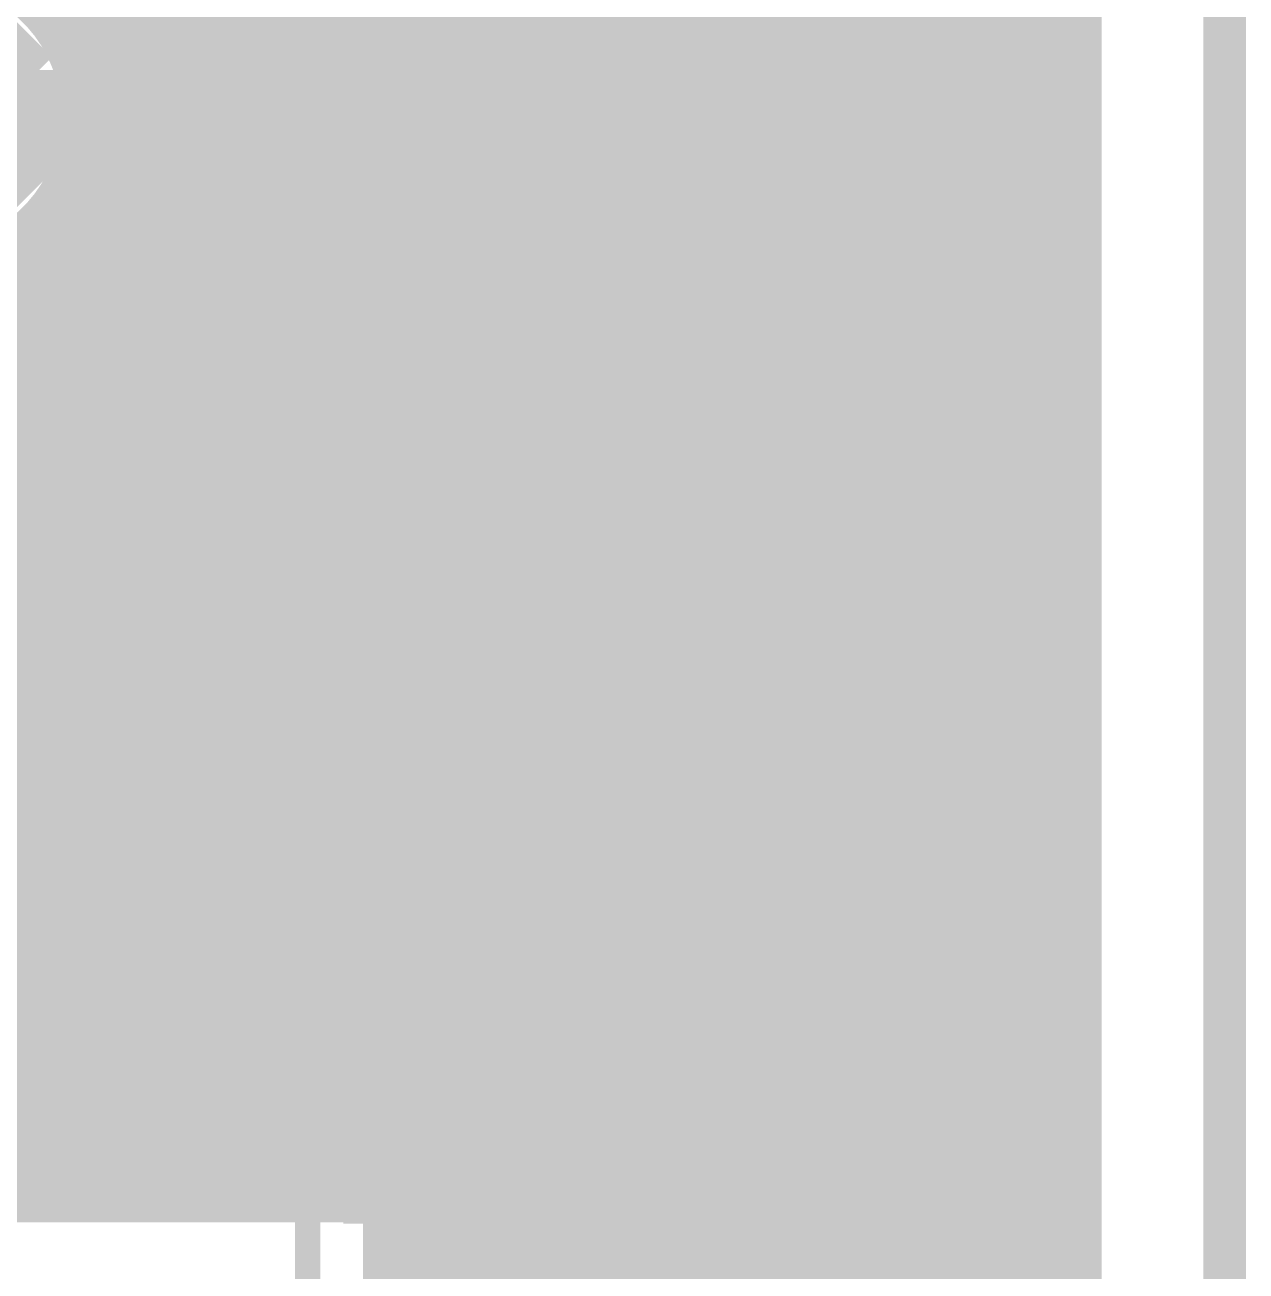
# Model space of a CAD drawing. Extents: x -5 to 157, y -120 to 103.
# Drawn here: x 132.64 to 139.93, y 14.19 to 21.62 of the extents above; entities that cross this region are included whole.
import ezdxf

# ---------------------------------------------------------------- set-up
doc = ezdxf.new("R2010")
doc.units = 0
doc.header["$MEASUREMENT"] = 0
doc.layers.get('0').update_dxf_attribs({"linetype": 'CONTINUOUS'})
for name, color, linetype in [('22-304-2_BOT', 7, 'CONTINUOUS'), ('22-304-2_DRD', 7, 'CONTINUOUS'), ('22-304-2_DRL', 2, 'CONTINUOUS'), ('22-304-2_IN1', 4, 'CONTINUOUS'), ('22-304-2_IN2', 3, 'CONTINUOUS'), ('22-304-2_SMB', 5, 'CONTINUOUS'), ('22-304-2_SMT', 10, 'CONTINUOUS'), ('22-304-2_SST', 11, 'CONTINUOUS'), ('22-304-2_TOP', 13, 'CONTINUOUS'), ('THRUHOLE_TAP', 7, 'CONTINUOUS')]:
    doc.layers.add(name, color=color, linetype=linetype)

# ---------------------------------------------------------------- blocks, each defined once
blk = doc.blocks.new('ROUND_21')
at = {"const_width": 0.7493}
blk.add_lwpolyline([(-0.37465, 0, 1), (0.37465, 0, 1)], format="xyb", close=True, dxfattribs=at)
blk = doc.blocks.new('ROUND_84')
at = {"const_width": 0.44958}
blk.add_lwpolyline([(-0.22479, 0, 1), (0.22479, 0, 1)], format="xyb", close=True, dxfattribs=at)

msp = doc.modelspace()

# ---------------------------------------------------------------- linework, layer by layer
at = {"layer": '22-304-2_BOT'}
for points, const_width in [([(138.938, 30.97784), (138.938, -26.19248)], 0.254), ([(138.7856, 30.82544), (138.7856, -25.97912)], 0.254), ([(138.557, 30.607), (138.557, -25.69972)], 0.254), ([(138.3284, 30.49778), (138.3284, -25.45588)], 0.254), ([(138.0998, 30.48), (138.0998, 7.3406)], 0.254), ([(132.842, 28.321), (132.842, 21.57476)], 0.254), ([(133.0706, 28.321), (133.0706, 16.51)], 0.254), ([(133.2992, 28.321), (133.2992, 16.57604)], 0.254), ([(133.5278, 28.321), (133.5278, 16.59636)], 0.254), ([(133.7564, 28.321), (133.7564, 16.57604)], 0.254), ([(133.985, 28.321), (133.985, 16.51254)], 0.254), ([(134.2136, 28.321), (134.2136, 16.39316)], 0.254), ([(134.4422, 28.321), (134.4422, 16.2052)], 0.254), ([(134.6708, 28.321), (134.6708, 15.86738)], 0.254), ([(134.8994, 28.321), (134.8994, 9.1567)], 0.254), ([(135.128, 28.321), (135.128, 9.1567)], 0.254), ([(135.3566, 28.21432), (135.3566, 9.1567)], 0.254), ([(137.8712, 28.13812), (137.8712, 7.3406)], 0.254), ([(135.5852, 28.0924), (135.5852, 9.1567)], 0.254), ([(135.8138, 28.067), (135.8138, -10.26922)], 0.254), ([(136.0424, 28.067), (136.0424, -10.26922)], 0.254), ([(136.271, 28.067), (136.271, 7.3406)], 0.254), ([(136.4996, 28.067), (136.4996, 7.3406)], 0.254), ([(136.7282, 27.90444), (136.7282, 7.3406)], 0.254), ([(137.6426, 27.93238), (137.6426, 7.3406)], 0.254), ([(136.9568, 27.81808), (136.9568, 7.3406)], 0.254), ([(137.414, 27.83078), (137.414, 7.3406)], 0.254), ([(137.1854, 27.79522), (137.1854, 7.3406)], 0.254), ([(138.938, 21.6408), (132.79374, 21.6408)], 0.254), ([(138.938, 21.4122), (132.92582, 21.4122)], 0.254), ([(138.938, 21.1836), (132.9817, 21.1836)], 0.254), ([(138.938, 20.955), (132.97916, 20.955)], 0.254), ([(138.938, 20.7264), (132.91566, 20.7264)], 0.254), ([(132.842, 20.58924), (132.842, 16.39316)], 0.254), ([(138.938, 20.4978), (132.77342, 20.4978)], 0.254), ([(132.6134, 20.34794), (132.6134, 16.20012)], 0.254), ([(138.938, 20.2692), (132.48386, 20.2692)], 0.254), ([(138.938, 20.0406), (131.8006, 20.0406)], 0.254), ([(138.938, 19.812), (131.8006, 19.812)], 0.254), ([(138.938, 19.5834), (131.8006, 19.5834)], 0.254), ([(138.938, 19.3548), (131.8006, 19.3548)], 0.254), ([(138.938, 19.1262), (131.8006, 19.1262)], 0.254), ([(138.938, 18.8976), (131.8006, 18.8976)], 0.254), ([(138.938, 18.669), (129.44348, 18.669)], 0.254), ([(138.938, 18.4404), (129.44348, 18.4404)], 0.254), ([(138.938, 18.2118), (129.44348, 18.2118)], 0.254), ([(138.938, 17.9832), (114.84864, 17.9832)], 0.254), ([(138.938, 17.7546), (114.62004, 17.7546)], 0.254), ([(138.938, 17.526), (114.39144, 17.526)], 0.254), ([(138.938, 17.2974), (114.16284, 17.2974)], 0.254), ([(138.938, 17.0688), (113.93424, 17.0688)], 0.254), ([(138.938, 16.8402), (113.70564, 16.8402)], 0.254), ([(138.938, 16.6116), (113.47704, 16.6116)], 0.254), ([(132.82676, 16.383), (113.24844, 16.383)], 0.254), ([(138.938, 16.383), (134.23138, 16.383)], 0.254), ([(132.68452, 16.18488), (133.53034, 15.33906)], 0.381), ([(134.37362, 16.18488), (133.53034, 15.33906)], 0.381), ([(132.57022, 16.1544), (113.01984, 16.1544)], 0.254), ([(138.938, 16.1544), (134.48792, 16.1544)], 0.254), ([(138.938, 15.9258), (134.64032, 15.9258)], 0.254), ([(138.938, 15.6972), (134.7343, 15.6972)], 0.254), ([(138.938, 15.4686), (134.78002, 15.4686)], 0.254), ([(138.938, 15.24), (134.78256, 15.24)], 0.254), ([(138.938, 15.0114), (134.74192, 15.0114)], 0.254), ([(134.6708, 14.81328), (134.6708, 14.59738)], 0.254), ([(138.938, 14.7828), (134.65556, 14.7828)], 0.254), ([(134.78764, 14.59738), (134.5438, 14.59738)], 0.254), ([(134.78764, 14.59738), (134.78764, 12.08278)], 0.254), ([(138.938, 14.5542), (134.78764, 14.5542)], 0.254), ([(138.938, 14.3256), (134.78764, 14.3256)], 0.254), ([(138.938, 14.097), (134.78764, 14.097)], 0.254)]:
    msp.add_lwpolyline(points, dxfattribs=dict(at, const_width=const_width))
at = {"layer": '22-304-2_BOT', "const_width": 0.254}
for points in [[(132.98678, 21.082, 0.4142136), (132.08, 21.98878)], [(132.98678, 21.082, 0.4142136), (132.08, 21.98878)], [(132.08, 20.17522, 0.4142136), (132.98678, 21.082)], [(132.08, 20.17522, 0.4142136), (132.98678, 21.082)], [(133.53034, 16.59636, 0.4142136), (132.27304, 15.33906)], [(134.78764, 15.33906, 0.4142136), (133.53034, 16.59636)], [(134.5438, 14.59738, 0.1592691), (134.7862, 15.33906)]]:
    msp.add_lwpolyline(points, format="xyb", dxfattribs=at)
at = {"layer": '22-304-2_DRD', "const_width": 0.254}
for points in [[(44.99864, -115.99926), (44.99864, 25.99944), (48.00092, 28.99918), (86.79942, 28.99918), (89.79916, 25.99944), (89.79916, -31.0007), (92.7989, -34.00044), (136.79932, -34.00044), (139.79906, -31.0007), (139.79906, 58.0009), (136.79932, 61.00064), (115.30076, 61.00064), (107.29976, 68.9991), (107.29976, 94.99854), (99.29876, 102.99954), (35.49904, 102.99954), (27.50058, 94.99854), (27.50058, 68.9991), (19.49958, 61.00064), (-1.99898, 61.00064), (-4.99872, 58.0009), (-4.99872, -2.99974), (18.00098, -25.99944), (18.00098, -115.99926)], [(132.715, 21.336), (132.334, 21.717)], [(132.715, 21.336), (132.334, 21.717)], [(132.715, 20.828), (132.715, 21.336)], [(132.715, 20.828), (132.715, 21.336)], [(132.334, 20.447), (132.715, 20.828)], [(132.334, 20.447), (132.715, 20.828)], [(133.53034, 15.97406), (133.53034, 14.70406)], [(134.16534, 15.33906), (132.89534, 15.33906)]]:
    msp.add_lwpolyline(points, dxfattribs=at)
at = {"layer": '22-304-2_DRL', "const_width": 0.254}
msp.add_lwpolyline([(44.99864, -115.99926), (44.99864, 25.99944), (48.00092, 28.99918), (86.79942, 28.99918), (89.79916, 25.99944), (89.79916, -31.0007), (92.7989, -34.00044), (136.79932, -34.00044), (139.79906, -31.0007), (139.79906, 58.0009), (136.79932, 61.00064), (115.30076, 61.00064), (107.29976, 68.9991), (107.29976, 94.99854), (99.29876, 102.99954), (35.49904, 102.99954), (27.50058, 94.99854), (27.50058, 68.9991), (19.49958, 61.00064), (-1.99898, 61.00064), (-4.99872, 58.0009), (-4.99872, -2.99974), (18.00098, -25.99944), (18.00098, -115.99926)], dxfattribs=at)
at = {"layer": '22-304-2_IN1', "const_width": 0.254}
for points in [[(138.4554, 57.2516), (138.4554, -1.778)], [(138.684, 57.023), (138.684, -1.778)], [(138.2268, 55.25262), (138.2268, -1.778)], [(135.0264, 52.49926), (135.0264, -1.778)], [(134.7978, 34.8234), (134.7978, 9.67486)], [(133.1976, 34.57194), (133.1976, 16.55318)], [(134.5692, 34.4551), (134.5692, 16.04772)], [(132.969, 34.42716), (132.969, 21.26488)], [(133.4262, 34.35096), (133.4262, 16.59128)], [(134.3406, 34.29), (134.3406, 16.29918)], [(133.6548, 34.2392), (133.6548, 16.59128)], [(134.112, 34.21126), (134.112, 16.45412)], [(133.8834, 34.19602), (133.8834, 16.54556)], [(135.255, 29.28112), (135.255, -1.778)], [(135.4836, 28.8417), (135.4836, -1.778)], [(135.7122, 28.66644), (135.7122, -1.778)], [(135.9408, 28.58008), (135.9408, -1.778)], [(136.1694, 28.55722), (136.1694, -1.778)], [(137.9982, 28.35402), (137.9982, 7.84098)], [(136.398, 28.20924), (136.398, 7.98576)], [(136.6266, 27.96794), (136.6266, 8.22706)], [(137.7696, 28.0289), (137.7696, 8.1661)], [(136.8552, 27.84602), (136.8552, 8.34644)], [(137.541, 27.87904), (137.541, 8.31596)], [(137.0838, 27.79776), (137.0838, 8.39724)], [(137.3124, 27.80792), (137.3124, 8.38708)], [(132.9055, 24.511), (132.9055, 21.45792)], [(138.684, 21.5392), (132.9055, 21.5392)], [(138.684, 21.3106), (132.95884, 21.3106)], [(138.684, 21.082), (132.98678, 21.082)], [(138.684, 20.8534), (132.95884, 20.8534)], [(132.969, 20.89912), (132.969, 16.46428)], [(138.684, 20.6248), (132.86486, 20.6248)], [(132.7404, 20.4597), (132.7404, 16.3195)], [(138.684, 20.3962), (132.67436, 20.3962)], [(138.684, 20.1676), (128.44526, 20.1676)], [(138.684, 19.939), (128.2827, 19.939)], [(138.684, 19.7104), (127.9144, 19.7104)], [(138.684, 19.4818), (124.968, 19.4818)], [(138.684, 19.2532), (131.37388, 19.2532)], [(138.684, 19.0246), (131.57708, 19.0246)], [(138.684, 18.796), (131.68122, 18.796)], [(138.684, 18.5674), (131.71678, 18.5674)], [(138.684, 18.3388), (131.69392, 18.3388)], [(138.684, 18.1102), (131.60756, 18.1102)], [(138.684, 17.8816), (131.4323, 17.8816)], [(138.684, 17.653), (130.99288, 17.653)], [(138.684, 17.4244), (127.83566, 17.4244)], [(138.684, 17.1958), (127.69342, 17.1958)], [(138.684, 16.9672), (127.78486, 16.9672)], [(138.684, 16.7386), (127.87884, 16.7386)], [(133.06806, 16.51), (127.90678, 16.51)], [(138.684, 16.51), (133.99008, 16.51)], [(132.69468, 16.2814), (127.87884, 16.2814)], [(138.684, 16.2814), (134.36346, 16.2814)], [(138.684, 16.0528), (134.56412, 16.0528)], [(138.684, 15.8242), (134.68858, 15.8242)], [(138.684, 15.5956), (134.7597, 15.5956)], [(138.684, 15.367), (134.7851, 15.367)], [(138.684, 15.1384), (134.76986, 15.1384)], [(138.684, 14.9098), (134.71144, 14.9098)], [(138.684, 14.6812), (134.59968, 14.6812)], [(134.78764, 14.59738), (134.5438, 14.59738)], [(134.5692, 14.63294), (134.5692, 14.59738)], [(134.78764, 14.59738), (134.78764, 12.08278)], [(138.684, 14.4526), (134.78764, 14.4526)], [(138.684, 14.224), (134.78764, 14.224)]]:
    msp.add_lwpolyline(points, dxfattribs=at)
for points in [[(132.98678, 21.082, 0.1072391), (132.90524, 21.4578)], [(132.98678, 21.082, 0.1072391), (132.90524, 21.4578)], [(132.08, 20.17522, 0.4142136), (132.98678, 21.082)], [(132.08, 20.17522, 0.4142136), (132.98678, 21.082)], [(133.53034, 16.59636, 0.4142136), (132.27304, 15.33906)], [(134.78764, 15.33906, 0.4142136), (133.53034, 16.59636)], [(134.5438, 14.59738, 0.1592691), (134.7862, 15.33906)]]:
    msp.add_lwpolyline(points, format="xyb", dxfattribs=at)
at = {"layer": '22-304-2_IN2'}
for points, const_width in [([(134.80034, 55.99938), (134.80034, 55.69966), (138.43, 52.07), (138.43, -24.13), (135.255, -27.305), (135.255, -28.575), (134.80034, -28.99918)], 1.27), ([(134.8994, 34.75482), (134.8994, 15.46606)], 0.254), ([(133.0706, 34.3535), (133.0706, 21.3487)], 0.254), ([(134.6708, 34.38906), (134.6708, 16.10868)], 0.254), ([(133.2992, 34.29508), (133.2992, 16.69542)], 0.254), ([(134.4422, 34.21126), (134.4422, 16.36776)], 0.254), ([(133.5278, 34.16046), (133.5278, 16.71574)], 0.254), ([(133.7564, 34.09188), (133.7564, 16.69542)], 0.254), ([(133.985, 34.07664), (133.985, 16.637)], 0.254), ([(134.2136, 34.11474), (134.2136, 16.53286)], 0.254), ([(135.128, 29.31922), (135.128, -25.3873)], 0.254), ([(135.3566, 28.80614), (135.3566, -25.41524)], 0.254), ([(135.5852, 28.60294), (135.5852, -25.18918)], 0.254), ([(135.8138, 28.49118), (135.8138, -24.96058)], 0.254), ([(136.0424, 28.44292), (136.0424, -24.73198)], 0.254), ([(136.271, 28.18892), (136.271, 4.45008)], 0.254), ([(136.4996, 27.91714), (136.4996, 4.72186)], 0.254), ([(136.7282, 27.76982), (136.7282, 4.86664)], 0.254), ([(136.9568, 27.69616), (136.9568, 4.94284)], 0.254), ([(137.16762, 27.67584), (137.16762, 4.96316)], 0.254), ([(137.1854, 27.67584), (137.1854, 4.96316)], 0.254), ([(137.16762, 21.6408), (132.94106, 21.6408)], 0.254), ([(137.16762, 21.4122), (133.05028, 21.4122)], 0.254), ([(137.16762, 21.1836), (133.10108, 21.1836)], 0.254), ([(137.16762, 20.955), (133.09854, 20.955)], 0.254), ([(133.0706, 20.81276), (133.0706, 16.637)], 0.254), ([(137.16762, 20.7264), (133.04266, 20.7264)], 0.254), ([(137.16762, 20.4978), (132.92328, 20.4978)], 0.254), ([(132.842, 20.39366), (132.842, 16.53032)], 0.254), ([(137.16762, 20.2692), (132.70484, 20.2692)], 0.254), ([(132.6134, 20.2057), (132.6134, 16.36522)], 0.254), ([(137.16762, 20.0406), (92.70238, 20.0406)], 0.254), ([(137.16762, 19.812), (92.70238, 19.812)], 0.254), ([(137.16762, 19.5834), (92.70238, 19.5834)], 0.254), ([(137.16762, 19.3548), (92.70238, 19.3548)], 0.254), ([(137.16762, 19.1262), (92.70238, 19.1262)], 0.254), ([(137.16762, 18.8976), (92.70238, 18.8976)], 0.254), ([(137.16762, 18.669), (92.70238, 18.669)], 0.254), ([(137.16762, 18.4404), (92.70238, 18.4404)], 0.254), ([(137.16762, 18.2118), (92.70238, 18.2118)], 0.254), ([(137.16762, 17.9832), (92.70238, 17.9832)], 0.254), ([(137.16762, 17.7546), (92.70238, 17.7546)], 0.254), ([(137.16762, 17.526), (92.70238, 17.526)], 0.254), ([(137.16762, 17.2974), (92.70238, 17.2974)], 0.254), ([(137.16762, 17.0688), (92.70238, 17.0688)], 0.254), ([(137.16762, 16.8402), (92.70238, 16.8402)], 0.254), ([(133.00456, 16.6116), (92.70238, 16.6116)], 0.254), ([(137.16762, 16.6116), (134.05358, 16.6116)], 0.254), ([(132.63118, 16.383), (92.70238, 16.383)], 0.254), ([(137.16762, 16.383), (134.42696, 16.383)], 0.254), ([(132.6007, 16.2687), (133.53034, 15.33906)], 0.381), ([(134.45744, 16.2687), (133.53034, 15.33906)], 0.381), ([(137.16762, 16.1544), (134.63778, 16.1544)], 0.254), ([(137.16762, 15.9258), (134.77494, 15.9258)], 0.254), ([(137.16762, 15.6972), (134.85876, 15.6972)], 0.254), ([(137.16762, 15.4686), (134.8994, 15.4686)], 0.254), ([(134.8994, 15.21206), (134.8994, 6.43382)], 0.254), ([(137.16762, 15.24), (134.90194, 15.24)], 0.254), ([(137.16762, 15.0114), (134.86384, 15.0114)], 0.254), ([(137.16762, 14.7828), (134.78764, 14.7828)], 0.254), ([(134.90448, 14.71676), (134.75462, 14.71676)], 0.254), ([(134.90448, 14.71676), (134.90448, 11.9634)], 0.254), ([(137.16762, 14.5542), (134.90448, 14.5542)], 0.254), ([(137.16762, 14.3256), (134.90448, 14.3256)], 0.254), ([(137.16762, 14.097), (134.90448, 14.097)], 0.254)]:
    msp.add_lwpolyline(points, dxfattribs=dict(at, const_width=const_width))
at = {"layer": '22-304-2_IN2', "const_width": 0.254}
for points in [[(133.10616, 21.082, 0.4142136), (132.08, 22.10816)], [(133.10616, 21.082, 0.4142136), (132.08, 22.10816)], [(132.08, 20.05584, 0.4142136), (133.10616, 21.082)], [(132.08, 20.05584, 0.4142136), (133.10616, 21.082)], [(133.53034, 16.71574, 0.4142136), (132.15366, 15.33906)], [(134.90448, 15.33906, 0.4142136), (133.53034, 16.7132)], [(134.75462, 14.71676, 0.1181108), (134.9037, 15.33906)]]:
    msp.add_lwpolyline(points, format="xyb", dxfattribs=at)
at = {"layer": '22-304-2_SMB', "const_width": 0.254}
for points in [[(133.4516, 27.94), (133.4516, 14.605)], [(133.6802, 27.94), (133.6802, 14.605)], [(133.9088, 27.94), (133.9088, 14.605)], [(134.1374, 27.94), (134.1374, 14.605)], [(134.366, 27.94), (134.366, 14.605)], [(134.5946, 27.94), (134.5946, 14.605)], [(134.8232, 27.94), (134.8232, 14.605)], [(135.0518, 27.94), (135.0518, 14.605)], [(135.2804, 27.9146), (135.2804, 14.605)], [(135.509, 27.686), (135.509, 14.605)], [(135.7376, 27.4574), (135.7376, 14.605)], [(138.43, 27.305), (138.43, 14.605), (132.08, 14.605)], [(135.9662, 27.305), (135.9662, 14.605)], [(136.1948, 27.305), (136.1948, 14.605)], [(136.4234, 27.305), (136.4234, 14.605)], [(136.652, 27.305), (136.652, 14.605)], [(136.8806, 27.305), (136.8806, 14.605)], [(137.1092, 27.305), (137.1092, 14.605)], [(137.3378, 27.305), (137.3378, 14.605)], [(137.5664, 27.305), (137.5664, 14.605)], [(137.795, 27.305), (137.795, 14.605)], [(138.0236, 27.305), (138.0236, 14.605)], [(138.2522, 27.305), (138.2522, 14.605)], [(133.35, 24.13), (133.35, 19.685)], [(138.43, 21.5646), (133.35, 21.5646)], [(138.43, 21.336), (133.35, 21.336)], [(138.43, 21.1074), (133.35, 21.1074)], [(138.43, 20.8788), (133.35, 20.8788)], [(138.43, 20.6502), (133.35, 20.6502)], [(138.43, 20.4216), (133.35, 20.4216)], [(138.43, 20.193), (133.35, 20.193)], [(138.43, 19.9644), (133.35, 19.9644)], [(138.43, 19.7358), (133.35, 19.7358)], [(133.35, 19.685), (132.08, 19.685)], [(132.5372, 19.685), (132.5372, 14.605)], [(132.7658, 19.685), (132.7658, 14.605)], [(132.9944, 19.685), (132.9944, 14.605)], [(133.223, 19.685), (133.223, 14.605)], [(138.43, 19.5072), (132.08, 19.5072)], [(138.43, 19.2786), (132.08, 19.2786)], [(138.43, 19.05), (132.08, 19.05)], [(138.43, 18.8214), (132.08, 18.8214)], [(138.43, 18.5928), (132.08, 18.5928)], [(138.43, 18.3642), (132.08, 18.3642)], [(138.43, 18.1356), (132.08, 18.1356)], [(138.43, 17.907), (132.08, 17.907)], [(138.43, 17.6784), (132.08, 17.6784)], [(138.43, 17.4498), (132.08, 17.4498)], [(138.43, 17.2212), (132.08, 17.2212)], [(138.43, 16.9926), (132.08, 16.9926)], [(138.43, 16.764), (132.08, 16.764)], [(138.43, 16.5354), (132.08, 16.5354)], [(138.43, 16.3068), (132.08, 16.3068)], [(138.43, 16.0782), (132.08, 16.0782)], [(138.43, 15.8496), (132.08, 15.8496)], [(138.43, 15.621), (132.08, 15.621)], [(138.43, 15.3924), (132.08, 15.3924)], [(138.43, 15.1638), (132.08, 15.1638)], [(138.43, 14.9352), (132.08, 14.9352)], [(138.43, 14.7066), (132.08, 14.7066)]]:
    msp.add_lwpolyline(points, dxfattribs=at)
at = {"layer": '22-304-2_SMT', "const_width": 0.254}
for points in [[(138.43, 19.685), (138.43, 15.24), (131.445, 15.24), (131.445, 13.335), (130.175, 12.065), (106.045, 12.065)], [(138.43, 19.685), (130.81, 19.685)], [(132.6896, 19.685), (132.6896, 15.24)], [(132.9182, 19.685), (132.9182, 15.24)], [(133.1468, 19.685), (133.1468, 15.24)], [(133.3754, 19.685), (133.3754, 15.24)], [(133.604, 19.685), (133.604, 15.24)], [(133.8326, 19.685), (133.8326, 15.24)], [(134.0612, 19.685), (134.0612, 15.24)], [(134.2898, 19.685), (134.2898, 15.24)], [(134.5184, 19.685), (134.5184, 15.24)], [(134.747, 19.685), (134.747, 15.24)], [(134.9756, 19.685), (134.9756, 15.24)], [(135.2042, 19.685), (135.2042, 15.24)], [(135.4328, 19.685), (135.4328, 15.24)], [(135.6614, 19.685), (135.6614, 15.24)], [(135.89, 19.685), (135.89, 15.24)], [(136.1186, 19.685), (136.1186, 15.24)], [(136.3472, 19.685), (136.3472, 15.24)], [(136.5758, 19.685), (136.5758, 15.24)], [(136.8044, 19.685), (136.8044, 15.24)], [(137.033, 19.685), (137.033, 15.24)], [(137.2616, 19.685), (137.2616, 15.24)], [(137.4902, 19.685), (137.4902, 15.24)], [(137.7188, 19.685), (137.7188, 15.24)], [(137.9474, 19.685), (137.9474, 15.24)], [(138.176, 19.685), (138.176, 15.24)], [(138.4046, 19.685), (138.4046, 15.24)], [(138.43, 19.4818), (125.73, 19.4818)], [(138.43, 19.2532), (125.73, 19.2532)], [(138.43, 19.0246), (125.73, 19.0246)], [(138.43, 18.796), (125.73, 18.796)], [(138.43, 18.5674), (125.73, 18.5674)], [(138.43, 18.3388), (125.73, 18.3388)], [(138.43, 18.1102), (125.73, 18.1102)], [(138.43, 17.8816), (125.73, 17.8816)], [(138.43, 17.653), (102.235, 17.653)], [(138.43, 17.4244), (102.235, 17.4244)], [(138.43, 17.1958), (102.235, 17.1958)], [(138.43, 16.9672), (102.235, 16.9672)], [(138.43, 16.7386), (102.235, 16.7386)], [(138.43, 16.51), (102.235, 16.51)], [(138.43, 16.2814), (102.235, 16.2814)], [(138.43, 16.0528), (102.235, 16.0528)], [(138.43, 15.8242), (102.235, 15.8242)], [(138.43, 15.5956), (102.235, 15.5956)], [(138.43, 15.367), (102.235, 15.367)]]:
    msp.add_lwpolyline(points, dxfattribs=at)
at = {"layer": '22-304-2_SST', "const_width": 0.1524}
for points in [[(132.52958, 16.63954), (132.52958, 16.8402), (132.61848, 16.62684), (132.8293, 16.54048), (134.52856, 16.54048), (134.52856, 15.17396), (134.52856, 14.67612), (134.72922, 14.67612), (135.13054, 14.67612), (135.13054, 14.9987), (134.98068, 14.9987), (134.72922, 14.67612)], [(134.52856, 15.17396), (134.83082, 15.47368), (134.83082, 16.8402), (132.8293, 16.8402), (132.8293, 16.93926), (132.52958, 16.93926), (131.52882, 16.93926), (131.52882, 11.14044), (132.52958, 11.14044), (132.8293, 11.14044), (135.13054, 11.14044), (135.13054, 13.22578), (134.83082, 13.22578), (134.52856, 13.5255), (134.52856, 11.53922), (132.8293, 11.53922), (132.61848, 11.45286), (132.52958, 11.2395), (132.52958, 11.14044)], [(134.83082, 15.47368), (135.13054, 15.47368), (135.13054, 16.93926), (132.8293, 16.93926)], [(132.61848, 16.62684), (132.8293, 16.8402)], [(134.52856, 16.54048), (134.83082, 16.8402)], [(133.53034, 16.54048), (133.53034, 16.43888)], [(134.33044, 16.54048), (134.33044, 14.351), (134.33044, 11.53922)], [(133.42874, 16.33982), (132.8293, 16.33982)], [(135.13054, 14.9987), (135.13054, 15.47368)], [(134.52856, 14.65072), (134.52856, 14.67612)], [(135.13054, 13.22578), (135.13054, 13.70076), (134.98068, 13.70076), (134.72922, 14.02588), (135.13054, 14.02588), (135.13054, 14.67612)]]:
    msp.add_lwpolyline(points, dxfattribs=at)
for points in [[(132.52958, 16.63954, 0.4142136), (132.8293, 16.33982)], [(133.42874, 16.33982, 0.4142136), (133.5278, 16.43888)], [(133.53034, 15.57782, 0.4142136), (133.23062, 15.2781)], [(133.83006, 15.2781, 0.4142136), (133.53034, 15.57782)], [(133.23062, 15.2781, 0.4142136), (133.53034, 14.97838)], [(133.53034, 14.97584, 0.4142136), (133.8326, 15.2781)]]:
    msp.add_lwpolyline(points, format="xyb", dxfattribs=at)
at = {"layer": '22-304-2_TOP'}
for points, const_width in [([(127, 54.61), (131.953, 49.657), (137.287, 49.657), (138.557, 48.387), (138.557, 23.622), (135.9662, 21.0312), (132.1308, 21.0312), (132.08, 21.082)], 0.635), ([(138.938, 22.8346), (136.55802, 20.45462)], 0.254), ([(138.938, 22.8346), (138.938, -26.19248)], 0.254), ([(138.7856, 22.6822), (138.7856, -25.97912)], 0.254), ([(138.557, 22.4536), (138.557, -25.69972)], 0.254), ([(138.3284, 22.225), (138.3284, -25.45588)], 0.254), ([(138.0998, 21.9964), (138.0998, -21.22678)], 0.254), ([(137.8712, 21.7678), (137.8712, 4.50088)], 0.254), ([(138.938, 21.6408), (137.74166, 21.6408)], 0.254), ([(137.6426, 21.5392), (137.6426, 4.70408)], 0.254), ([(138.938, 21.4122), (137.51306, 21.4122)], 0.254), ([(137.414, 21.3106), (137.414, 4.80822)], 0.254), ([(138.938, 21.1836), (137.28446, 21.1836)], 0.254), ([(137.1854, 21.082), (137.1854, 4.84378)], 0.254), ([(138.938, 20.955), (137.05586, 20.955)], 0.254), ([(136.9568, 20.8534), (136.9568, 4.82092)], 0.254), ([(138.938, 20.7264), (136.82726, 20.7264)], 0.254), ([(136.7282, 20.6248), (136.7282, 4.73456)], 0.254), ([(138.938, 20.4978), (136.59866, 20.4978)], 0.254), ([(136.4996, 20.40128), (136.4996, 4.5593)], 0.254), ([(136.271, 20.26412), (136.271, 4.11988)], 0.254), ([(138.938, 20.2692), (136.2837, 20.2692)], 0.254), ([(135.9662, 20.2057), (132.31622, 20.2057)], 0.254), ([(132.6134, 20.2057), (132.6134, 16.20012)], 0.254), ([(132.842, 20.2057), (132.842, 16.39316)], 0.254), ([(133.0706, 20.2057), (133.0706, 16.51)], 0.254), ([(133.2992, 20.2057), (133.2992, 16.57604)], 0.254), ([(133.5278, 20.2057), (133.5278, 16.59636)], 0.254), ([(133.7564, 20.2057), (133.7564, 16.57604)], 0.254), ([(133.985, 20.2057), (133.985, 16.51254)], 0.254), ([(134.2136, 20.2057), (134.2136, 16.39316)], 0.254), ([(134.4422, 20.2057), (134.4422, 16.2052)], 0.254), ([(134.6708, 20.2057), (134.6708, 15.86738)], 0.254), ([(134.8994, 20.2057), (134.8994, -24.00046)], 0.254), ([(135.128, 20.2057), (135.128, -24.00808)], 0.254), ([(135.3566, 20.2057), (135.3566, -24.0284)], 0.254), ([(135.5852, 20.2057), (135.5852, -24.06142)], 0.254), ([(135.8138, 20.2057), (135.8138, -24.10206)], 0.254), ([(136.0424, 20.20824), (136.0424, -24.1554)], 0.254), ([(138.938, 20.0406), (124.73686, 20.0406)], 0.254), ([(138.938, 19.812), (124.73686, 19.812)], 0.254), ([(138.938, 19.5834), (124.73686, 19.5834)], 0.254), ([(138.938, 19.3548), (124.73686, 19.3548)], 0.254), ([(138.938, 19.1262), (124.73686, 19.1262)], 0.254), ([(138.938, 18.8976), (124.73686, 18.8976)], 0.254), ([(138.938, 18.669), (124.73686, 18.669)], 0.254), ([(138.938, 18.4404), (93.091, 18.4404)], 0.254), ([(138.938, 18.2118), (93.091, 18.2118)], 0.254), ([(138.938, 17.9832), (93.091, 17.9832)], 0.254), ([(138.938, 17.7546), (93.091, 17.7546)], 0.254), ([(138.938, 17.526), (93.091, 17.526)], 0.254), ([(138.938, 17.2974), (93.091, 17.2974)], 0.254), ([(138.938, 17.0688), (93.091, 17.0688)], 0.254), ([(138.938, 16.8402), (93.091, 16.8402)], 0.254), ([(138.938, 16.6116), (93.091, 16.6116)], 0.254), ([(132.82676, 16.383), (93.091, 16.383)], 0.254), ([(138.938, 16.383), (134.23138, 16.383)], 0.254), ([(132.68452, 16.18488), (133.53034, 15.33906)], 0.381), ([(134.37362, 16.18488), (133.53034, 15.33906)], 0.381), ([(132.57022, 16.1544), (93.091, 16.1544)], 0.254), ([(138.938, 16.1544), (134.48792, 16.1544)], 0.254), ([(138.938, 15.9258), (134.64032, 15.9258)], 0.254), ([(138.938, 15.6972), (134.7343, 15.6972)], 0.254), ([(138.938, 15.4686), (134.78002, 15.4686)], 0.254), ([(138.938, 15.24), (134.78256, 15.24)], 0.254), ([(138.938, 15.0114), (134.74192, 15.0114)], 0.254), ([(134.6708, 14.81328), (134.6708, 14.59738)], 0.254), ([(138.938, 14.7828), (134.65556, 14.7828)], 0.254), ([(134.78764, 14.59738), (134.5438, 14.59738)], 0.254), ([(134.78764, 14.59738), (134.78764, 12.08278)], 0.254), ([(138.938, 14.5542), (134.78764, 14.5542)], 0.254), ([(138.938, 14.3256), (134.78764, 14.3256)], 0.254), ([(138.938, 14.097), (134.78764, 14.097)], 0.254)]:
    msp.add_lwpolyline(points, dxfattribs=dict(at, const_width=const_width))
at = {"layer": '22-304-2_TOP', "const_width": 0.254}
for points in [[(135.9662, 20.2057, 0.1989119), (136.54992, 20.44748)], [(135.9662, 20.2057, 0.1989119), (136.54992, 20.44748)], [(133.53034, 16.59636, 0.4142136), (132.27304, 15.33906)], [(134.78764, 15.33906, 0.4142136), (133.53034, 16.59636)], [(134.5438, 14.59738, 0.1592691), (134.7862, 15.33906)]]:
    msp.add_lwpolyline(points, format="xyb", dxfattribs=at)

# ---------------------------------------------------------------- block references
at = {"layer": '22-304-2_BOT'}
msp.add_blockref('ROUND_21', (133.53034, 15.33906), dxfattribs=at)
at = {"layer": '22-304-2_DRL'}
msp.add_blockref('ROUND_84', (133.53034, 15.33906), dxfattribs=at)
at = {"layer": '22-304-2_IN1'}
msp.add_blockref('ROUND_21', (133.53034, 15.33906), dxfattribs=at)
at = {"layer": '22-304-2_IN2'}
msp.add_blockref('ROUND_21', (133.53034, 15.33906), dxfattribs=at)
at = {"layer": '22-304-2_SMB'}
msp.add_blockref('ROUND_21', (133.53034, 15.33906), dxfattribs=at)
at = {"layer": '22-304-2_SMT'}
msp.add_blockref('ROUND_21', (133.53034, 15.33906), dxfattribs=at)
at = {"layer": '22-304-2_TOP'}
msp.add_blockref('ROUND_21', (133.53034, 15.33906), dxfattribs=at)
at = {"layer": 'THRUHOLE_TAP'}
msp.add_blockref('ROUND_84', (133.53034, 15.33906), dxfattribs=at)

doc.saveas('drawing.dxf')
